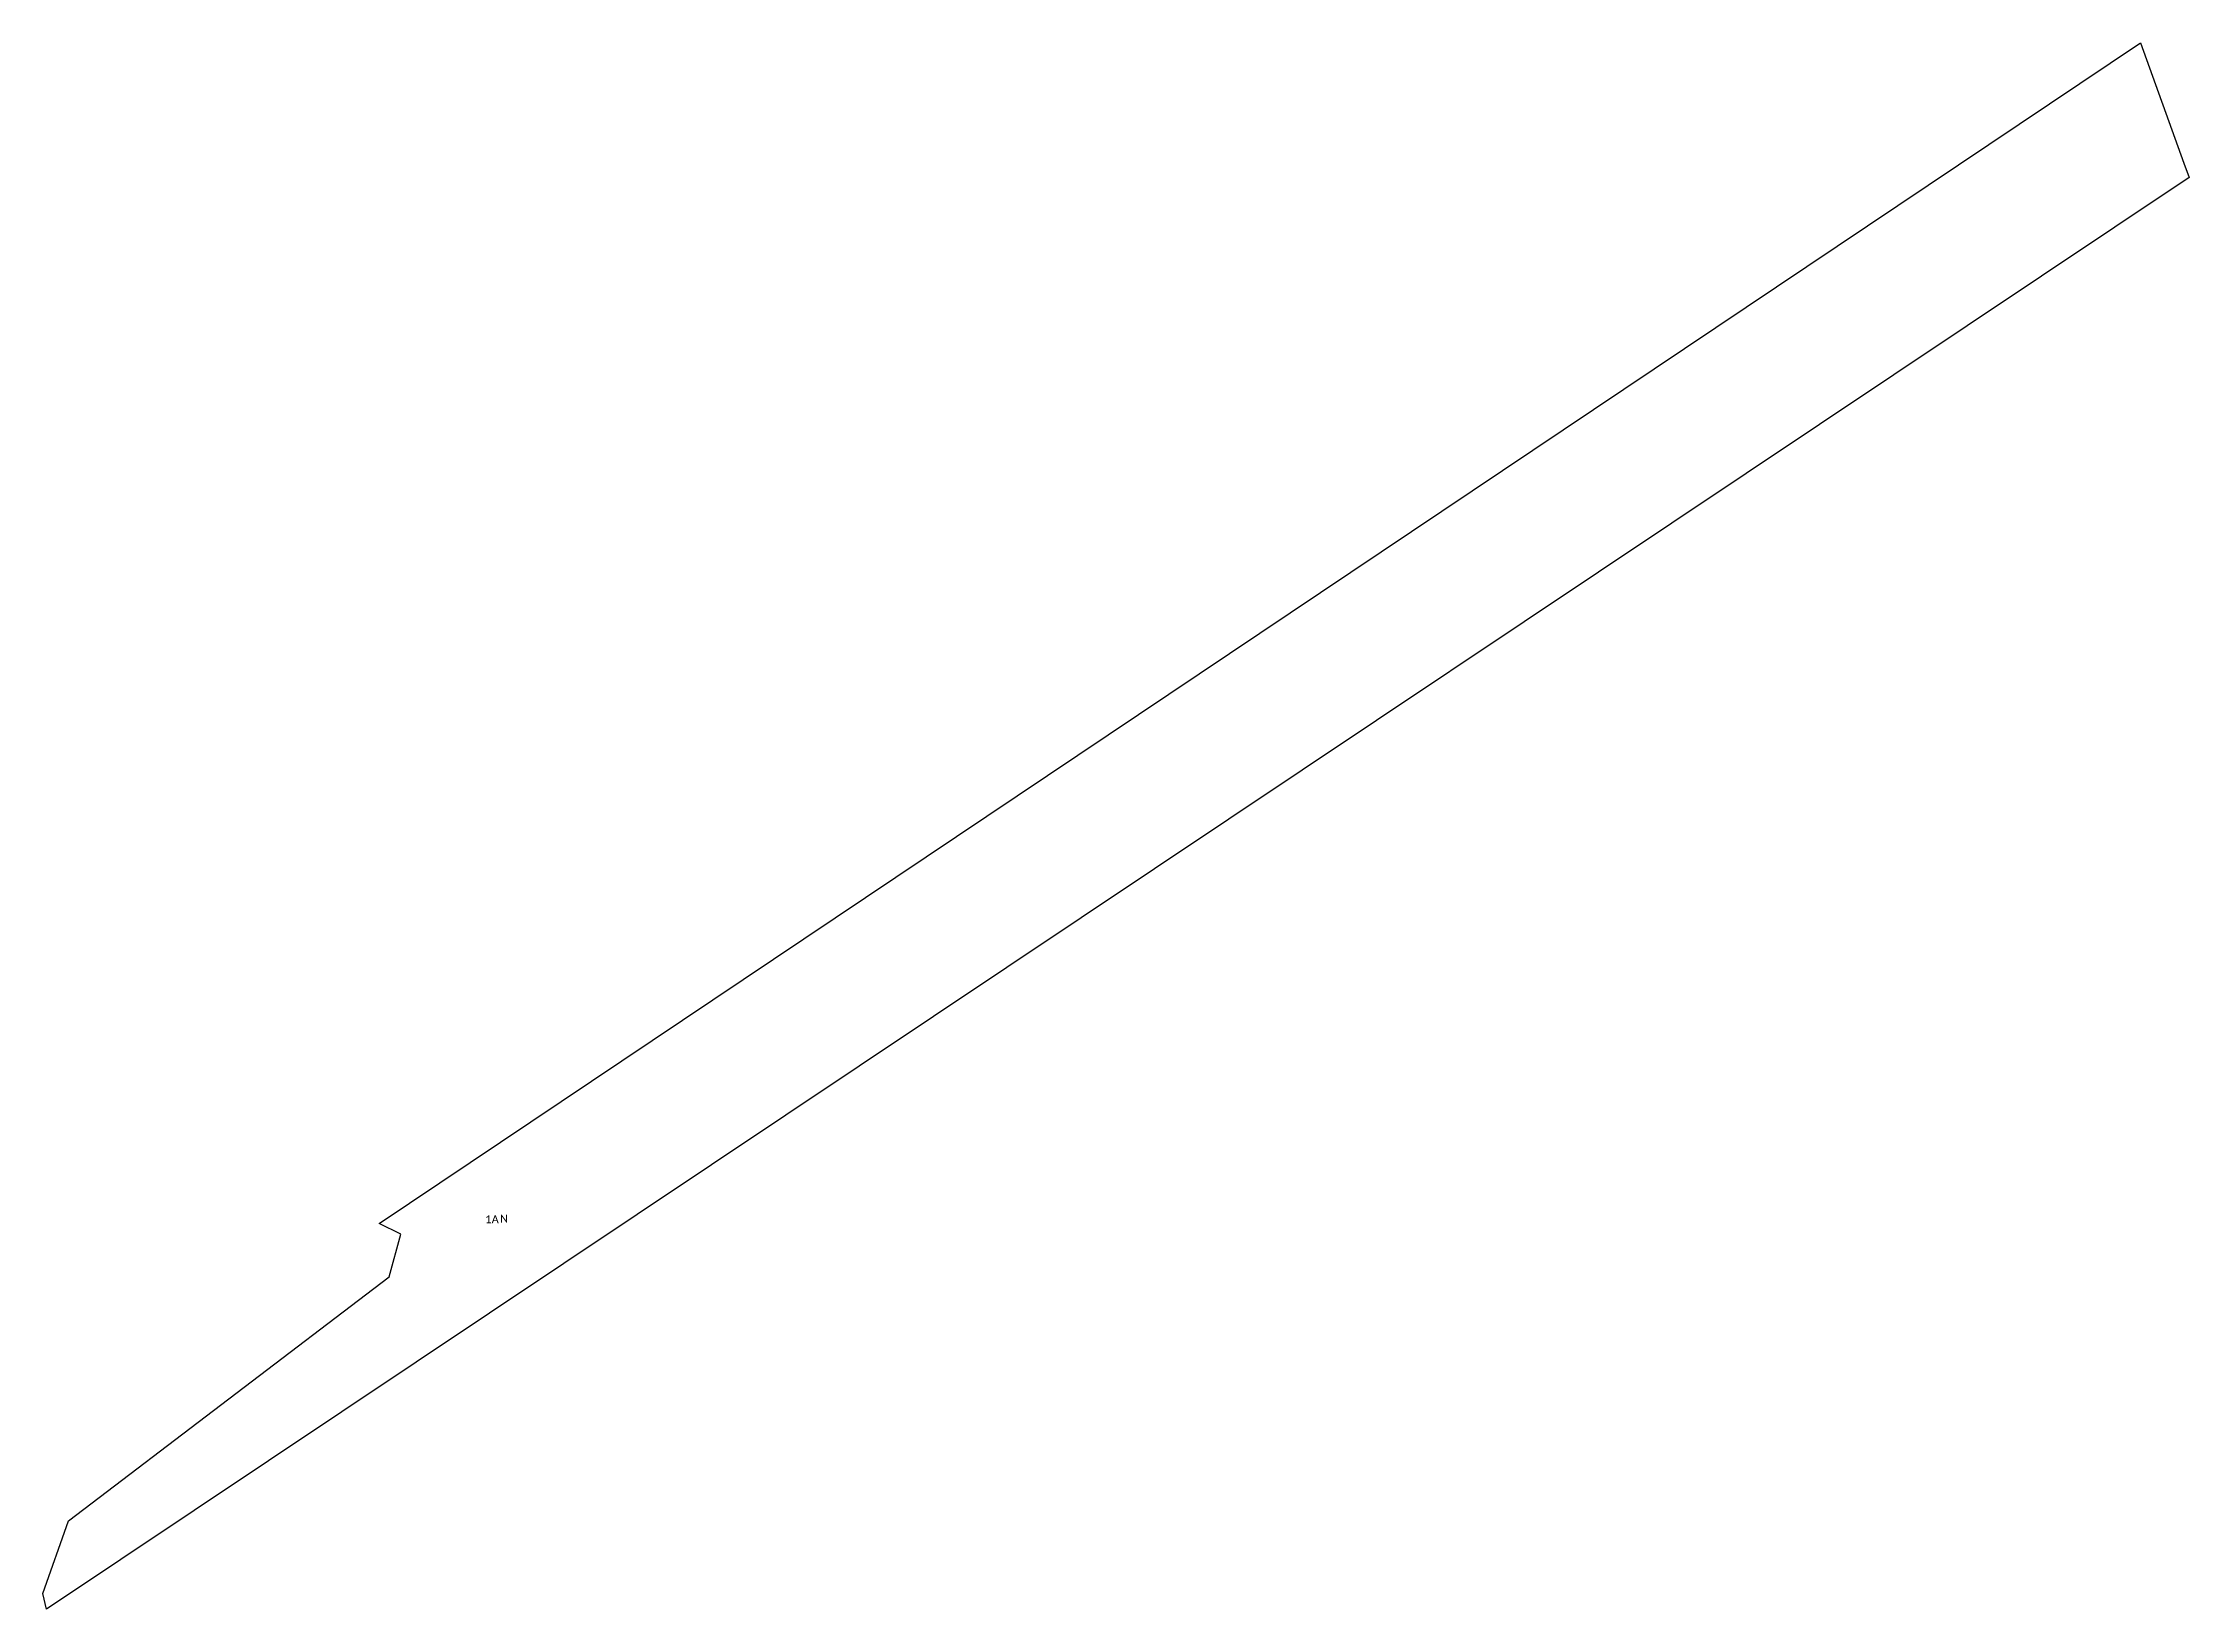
# Model space of a CAD drawing. Extents: x 613405 to 613677, y 647589 to 647787.
import ezdxf

# ---------------------------------------------------------------- set-up
doc = ezdxf.new("R2010")
doc.units = 0
for name, color, linetype in [('_CAT_FOL', 7, 'Continuous'), ('_IMPREJMUIT', 150, 'Continuous'), ('_NR_PARCELA', 50, 'Continuous'), ('_PARCELA_NOU_feb2025', 50, 'Continuous')]:
    doc.layers.add(name, color=color, linetype=linetype)
doc.styles.add('texte', font='')
doc.styles.get('texte').set_extended_font_data('Calibri')

msp = doc.modelspace()

# ---------------------------------------------------------------- linework, layer by layer
at = {"layer": '_PARCELA_NOU_feb2025'}
msp.add_lwpolyline([(613676.45, 647772.2), (613677.11, 647770.36), (613405.15, 647588.72), (613404.68, 647590.68), (613407.92, 647599.91), (613448.65, 647630.87), (613450.11, 647636.27), (613447.34, 647637.66), (613670.96, 647787.44)], close=True, dxfattribs=at)

# ---------------------------------------------------------------- texts
at = {"layer": '_CAT_FOL', "style": 'texte'}
msp.add_text('A', height=1, dxfattribs=at).set_placement((613461.64, 647637.68))
at = {"layer": '_IMPREJMUIT', "style": 'texte'}
msp.add_text('N', height=1, dxfattribs=at).set_placement((613462.71, 647637.76))
at = {"layer": '_NR_PARCELA', "style": 'texte'}
msp.add_text('1', height=1, dxfattribs=at).set_placement((613460.82, 647637.68))

doc.saveas('drawing.dxf')
